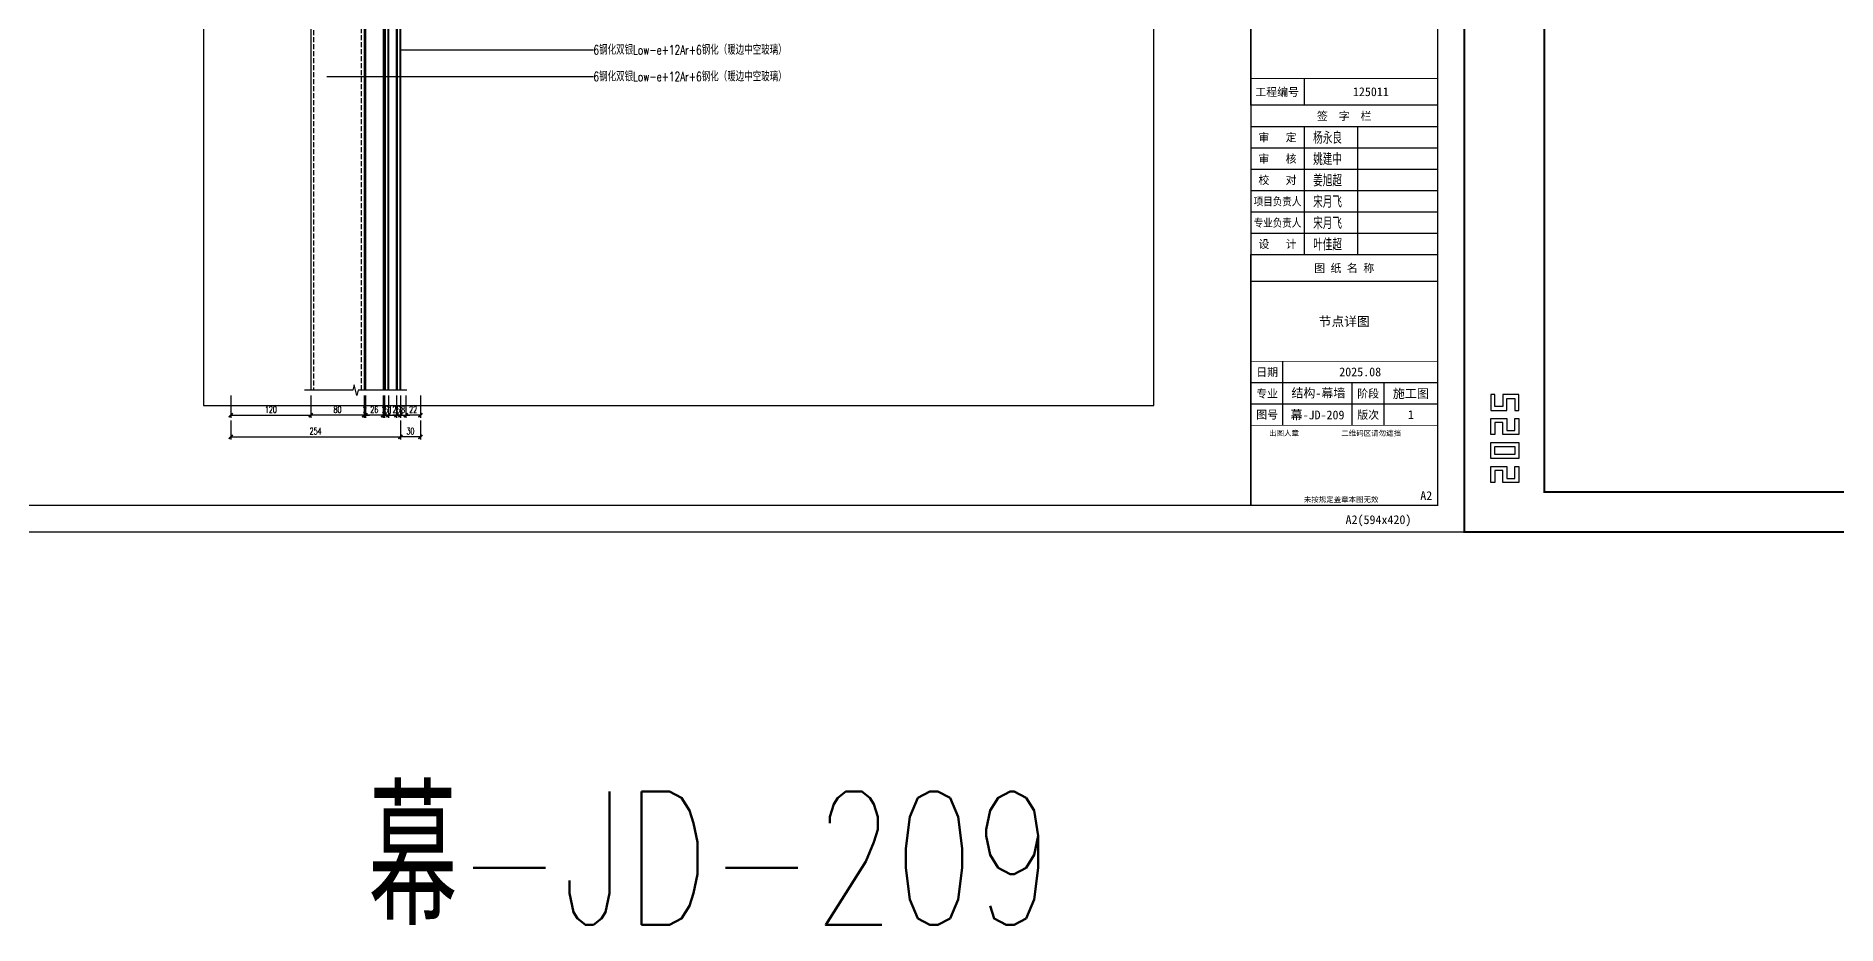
# Model space of a CAD drawing. Extents: x -160106 to 966792, y -663931 to 1550022.
# Drawn here: x -68403 to -65702, y -100191 to -98859 of the extents above; entities that cross this region are included whole.
import ezdxf
from ezdxf.enums import TextEntityAlignment as Align
from ezdxf.xclip import XClip

# ---------------------------------------------------------------- set-up
doc = ezdxf.new("R2010")
doc.units = 0
doc.linetypes.add('ZN-DASH', pattern=[0.35, 0.25, -0.1])
for name, color, linetype in [('!ZN1-填充-8', 8, 'Continuous'), ('!ZN1-文字-7', 7, 'Continuous'), ('!ZN3-玻璃幕墙-4', 4, 'Continuous'), ('!ZN4-焊缝-8', 8, 'Continuous'), ('!ZN4-辅助材料-1', 1, 'Continuous'), ('!ZN5-钢材投影-40', 40, 'Continuous'), ('!ZN5-铝材投影-112', 112, 'Continuous'), ('!ZN6-虚线-8', 8, 'ZN-DASH'), ('0-cxFrame', 155, 'Continuous'), ('3符号', 173, 'Continuous'), ('DIM', 173, 'Continuous'), ('qianming', 155, 'Continuous'), ('TEXT', 7, 'Continuous'), ('焊缝', 8, 'Continuous')]:
    doc.layers.add(name, color=color, linetype=linetype)
doc.layers.add('0-cxText', color=131, linetype='Continuous', lineweight=25)
doc.styles.add('BZHZ', font='bzxw', dxfattribs={"width": 0.8, "bigfont": 'bzhz'})
doc.styles.add('cx_biaoti', font='')
doc.styles.add('cx_tuming', font='simhei.ttf')
doc.styles.add('cx_tuqian1', font='')
doc.styles.add('DHTEXT-1', font='ROMANS.shx', dxfattribs={"width": 0.7, "bigfont": 'CHINESE.shx'})
doc.styles.add('ZNTextStyle', font='ROMANS.shx', dxfattribs={"width": 0.7, "bigfont": 'CHINESE.shx'})
doc.styles.add('黑体', font='simhei.ttf', dxfattribs={"height": 12})
doc.styles.get('cx_biaoti').set_extended_font_data('SimSun')
doc.styles.get('cx_tuqian1').set_extended_font_data('SimSun')
doc.dimstyles.new('ZN4', dxfattribs={"dimscale": 4, "dimtxt": 2.5, "dimasz": 1.5, "dimexe": 1, "dimexo": 2, "dimgap": 0.9, "dimtad": 1, "dimdec": 0, "dimdsep": 46, "dimtxsty": 'DHTEXT-1', "dimblk": 'ARCHTICK', "dimcen": 2.5, "dimclrd": 173, "dimclre": 173, "dimclrt": 7, "dimazin": 2, "dimtfac": 1, "dimtix": 1, "dimtmove": 2, "dimatfit": 3, "dimfxl": 0, "dimarcsym": 0})

# ---------------------------------------------------------------- blocks, each defined once
blk = doc.blocks.new('*U1095')
at = {"layer": '!ZN1-填充-8'}
h = blk.add_hatch(dxfattribs=at)
h.set_pattern_fill('ANSI37', color=256, scale=0.5, style=0)
h.set_pattern_definition([(45, (6, 0), (-1.12253, 1.12253), []), (135, (6, 0), (-1.12253, -1.12253), [])])
h.paths.add_polyline_path([(0, 5), (0, 19), (1, 18), (14, 18), (14, 17.7), (12, 15.7), (12, 8.3), (14, 6.2), (14, 6), (1, 6)])
h = blk.add_hatch(dxfattribs=at)
h.set_pattern_fill('DOTS', color=8, style=0)
h.set_pattern_definition([(0, (6, 0), (0.79375, 1.5875), [0, -1.5875])])
h.paths.add_polyline_path([(13, 15.3), (13, 8.7), (14.4, 7.2), (17.8, 7.2), (17.8, 16.7), (14.4, 16.7)])
for points in [[(18.8, 18), (14, 18), (14, 17.7), (18.8, 17.7)], [(18.8, 6.2), (14, 6.2), (14, 6), (18.8, 6)]]:
    blk.add_hatch(color=256, dxfattribs=at).paths.add_polyline_path(points)
for p, q in [((0, 23), (629.2, 23)), ((0, 19), (629.2, 19)), ((0, 5), (629.2, 5)), ((0, 1), (629.2, 1))]:
    blk.add_line(p, q, dxfattribs=at)
at = {"layer": '!ZN3-玻璃幕墙-4'}
for points in [[(629.2, 24), (1, 24), (0, 23), (0, 19), (1, 18), (629.2, 18)], [(629.2, 6), (1, 6), (0, 5), (0, 1), (1, 0), (629.2, 0)]]:
    blk.add_lwpolyline(points, dxfattribs=at)
at = {"layer": '!ZN4-辅助材料-1'}
for points in [[(0, 5), (0, 19), (1, 18), (14, 18), (14, 17.7), (12, 15.7), (12, 8.3), (12, 8.3), (14, 6.2), (14, 6), (1, 6), (0, 5)], [(12, 15.7), (12, 8.3), (14, 6.2), (19, 6.2), (19, 17.7), (14, 17.7)], [(13, 15.3), (13, 8.7), (14.4, 7.2), (17.8, 7.2), (17.8, 16.7), (14.4, 16.7)], [(18.8, 18), (14, 18), (14, 17.7), (18.8, 17.7)], [(18.8, 6.2), (14, 6.2), (14, 6), (18.8, 6)]]:
    blk.add_lwpolyline(points, close=True, dxfattribs=at)
blk.add_lwpolyline([(18.4, 17.7), (18.4, 17.7), (14, 17.7), (12.1, 15.7), (12.1, 8.3), (14, 6.3), (18.4, 6.3), (18.4, 6.2), (18.4, 6.3)], dxfattribs=at)
at = {"layer": 'Defpoints', "color": 250}
for p in [(0, 24), (0, 18), (0, 6), (0, 0), (12, 6)]:
    blk.add_point(p, dxfattribs=at)
blk = doc.blocks.new('*U1094')
at = {"layer": '!ZN4-焊缝-8', "ltscale": 20}
h = blk.add_hatch(color=8, dxfattribs=at)
h.dxf.hatch_style = 1
h.paths.add_polyline_path([(4, 80, 0.414214), (0, 84), (0, 80)])
blk.add_lwpolyline([(0, 80), (4, 80, 0.414214), (0, 84)], format="xyb", close=True, dxfattribs=at)
at = {"layer": '!ZN5-钢材投影-40', "ltscale": 0.3}
for p, q in [((0, 80), (602.7, 80)), ((0, 0), (602.7, 0))]:
    blk.add_line(p, q, dxfattribs=at)
at = {"layer": '!ZN5-铝材投影-112'}
for p, q in [((0, -2), (602.7, -2)), ((0.3, -28.4), (602.7, -28.4))]:
    blk.add_line(p, q, dxfattribs=at)
at = {"layer": '!ZN6-虚线-8', "ltscale": 30}
for p, q in [((0, 76), (602.7, 76)), ((602.7, 4), (0, 4))]:
    blk.add_line(p, q, dxfattribs=at)
at = {"layer": '焊缝', "ltscale": 100}
blk.add_lwpolyline([(0, 80, -0.57735), (3.5, 74, 0.267949), (0, 76, -0.57735), (3.5, 70, 0.267949), (0, 72, -0.57735), (3.5, 66, 0.267949), (0, 68, -0.57735), (3.5, 62, 0.267949), (0, 64, -0.57735), (3.5, 58, 0.267949), (0, 60, -0.57735), (3.5, 54, 0.267949), (0, 56, -0.57735), (3.5, 50, 0.267949), (0, 52, -0.57735), (3.5, 46, 0.267949), (0, 48, -0.57735), (3.5, 42, 0.267949), (0, 44, -0.57735), (3.5, 38, 0.267949), (0, 40, -0.57735), (3.5, 34, 0.267949), (0, 36, -0.57735), (3.5, 30, 0.267949), (0, 32, -0.57735), (3.5, 26, 0.267949), (0, 28, -0.57735), (3.5, 22, 0.267949), (0, 24, -0.57735), (3.5, 18, 0.267949), (0, 20, -0.57735), (3.5, 14, 0.267949), (0, 16, -0.57735), (3.5, 10, 0.267949), (0, 12, -0.57735), (3.5, 6, 0.267949), (0, 8, -1), (0, 0, -1)], format="xyb", dxfattribs=at)
blk = doc.blocks.new('20250826163843')
at = {"layer": '!ZN3-玻璃幕墙-4', "xscale": -1, "rotation": 90.00000354950772}
blk.add_blockref('*U1095', (-2700, -303.5), dxfattribs=at)
at = {"layer": '!ZN5-铝材投影-112', "ltscale": 100, "xscale": -1.000000000000001, "rotation": 90}
blk.add_blockref('*U1094', (-2754.4, -330), dxfattribs=at)
blk = doc.blocks.new('zjcx_lan_qianzi(Dragon)')
for p, q in [((-7000, 4800), (0, 4800)), ((-5000, 4800), (-5000, 0)), ((-3000, 4800), (-3000, 0)), ((-7000, 4000), (0, 4000)), ((-7000, 3200), (0, 3200)), ((-7000, 2400), (0, 2400)), ((-7000, 1600), (0, 1600)), ((-7000, 800), (0, 800))]:
    blk.add_line(p, q)
at = {"const_width": 30}
blk.add_lwpolyline([(-7000, 5600), (0, 5600)], dxfattribs=at)
blk.add_lwpolyline([(-7000, 5600), (0, 5600), (0, 0), (-7000, 0)], close=True, dxfattribs=at)
at = {"style": 'cx_biaoti'}
for s, p in [('签  字  栏', (-3500, 5200)), ('审   定', (-6000, 4400)), ('审   核', (-6000, 3600)), ('校   对', (-6000, 2800)), ('设   计', (-6000, 400))]:
    blk.add_text(s, height=300, dxfattribs=at).set_placement(p, align=Align.MIDDLE)
at = {"style": 'cx_biaoti', "width": 0.85}
for s, p in [('项目负责人', (-6000, 2000)), ('专业负责人', (-6000, 1200))]:
    blk.add_text(s, height=300, dxfattribs=at).set_placement(p, align=Align.MIDDLE)
blk = doc.blocks.new('T-签字(Dragon)')
at = {"layer": '0-cxFrame'}
blk.add_blockref('zjcx_lan_qianzi(Dragon)', (0, 0), dxfattribs=at)
at = {"layer": 'qianming', "style": 'BZHZ', "width": 0.8}
for s, p in [('杨永良', (-4124, 4400)), ('姚建中', (-4124, 3600)), ('姜旭超', (-4124, 2800)), ('宋月飞', (-4124, 2000)), ('宋月飞', (-4124, 1200)), ('叶佳超', (-4124, 400))]:
    blk.add_text(s, height=450, dxfattribs=at).set_placement(p, align=Align.MIDDLE)
blk = doc.blocks.new('zjcx_lan_tuming(Dragon)')
for p, q in [((-7000, 8400), (0, 8400)), ((-5800, 3000), (-5800, 5400)), ((-7000, 4600), (0, 4600)), ((-3200, 3000), (-3200, 4600)), ((-2000, 3000), (-2000, 4600)), ((-7000, 3800), (0, 3800))]:
    blk.add_line(p, q)
at = {"const_width": 30}
for points in [[(-7000, 9400), (0, 9400)], [(-7000, 5400), (0, 5400)], [(-7000, 3000), (0, 3000)], [(-7000, 0), (0, 0)]]:
    blk.add_lwpolyline(points, dxfattribs=at)
blk.add_lwpolyline([(-7000, 9400), (0, 9400), (0, 0), (-7000, 0)], close=True)
at = {"style": 'cx_biaoti'}
for s, p in [('图 纸 名 称', (-3500, 8900)), ('日期', (-6388, 5000)), ('专业', (-6388, 4200)), ('阶段', (-2600, 4200)), ('图号', (-6388, 3400)), ('版次', (-2600, 3400))]:
    blk.add_text(s, height=300, dxfattribs=at).set_placement(p, align=Align.MIDDLE)
for s, p in [('出图人章', (-6316, 2607)), ('二维码区请勿遮挡', (-3609, 2607)), ('未按规定盖章本图无效', (-5013, 120))]:
    blk.add_text(s, height=200, dxfattribs=at).set_placement(p)
blk = doc.blocks.new('T-图签(Dragon)')
blk.add_blockref('zjcx_lan_tuming(Dragon)', (0, 0))
at = {"color": 3, "style": 'cx_biaoti'}
for s, p in [('2025.08', (-2900, 5000)), ('结构-幕墙 ', (-4356, 4219)), ('施工图', (-1000, 4200))]:
    blk.add_text(s, height=330, dxfattribs=at).set_placement(p, align=Align.MIDDLE)
blk = doc.blocks.new('zjcx_lan_xiangmu(Dragon)')
for p, q in [((-7000, 9000), (0, 9000)), ((-7000, 6000), (0, 6000)), ((-7000, 3000), (0, 3000)), ((-5000, 1000), (-5000, 0))]:
    blk.add_line(p, q)
at = {"const_width": 30}
for points in [[(-7000, 10000), (0, 10000)], [(-7000, 7000), (0, 7000)], [(-7000, 7000), (0, 7000)], [(-7000, 4000), (0, 4000)], [(-7000, 4000), (0, 4000)], [(-7000, 1000), (0, 1000)], [(-7000, 0), (0, 0)]]:
    blk.add_lwpolyline(points, dxfattribs=at)
blk.add_lwpolyline([(-7000, 10000), (0, 10000), (0, 0), (-7000, 0)], close=True)
at = {"style": 'cx_biaoti'}
for s, p in [('建 设 单 位', (-3500, 9500)), ('项 目 名 称', (-3500, 6500)), ('子 项 名 称', (-3500, 3500)), ('工程编号', (-6013, 500))]:
    blk.add_text(s, height=300, dxfattribs=at).set_placement(p, align=Align.MIDDLE)
blk = doc.blocks.new('T-项目(Dragon)')
blk.add_blockref('zjcx_lan_xiangmu(Dragon)', (0, 0))
at = {"color": 3, "style": 'cx_tuming'}
for s, height, p in [('嘉兴世赫建达智能装备有限公司', 330, (-6816, 7901)), ('年产500套智能装备建设项目 ', 350, (-6638, 4859))]:
    blk.add_text(s, height=height, dxfattribs=at).set_placement(p)
blk = doc.blocks.new('zjcx_T2(Dragon)')
at = {"layer": '0-cxFrame', "const_width": 50}
blk.add_lwpolyline([(-7000, 40000), (0, 40000), (0, 0), (-7000, 0)], close=True, dxfattribs=at)
at = {"layer": '0-cxFrame'}
for name, p in [('T-项目(Dragon)', (0, 15000)), ('T-签字(Dragon)', (0, 9400)), ('T-图签(Dragon)', (0, 0))]:
    blk.add_blockref(name, p, dxfattribs=at)
blk = doc.blocks.new('TK22.A2 L(Dragon)')
at = {"layer": '0-cxFrame', "color": 7, "const_width": 0.5}
blk.add_lwpolyline([(0, 0), (-594, 0), (-594, 420), (0, 420)], close=True, dxfattribs=at)
at = {"layer": '0-cxFrame', "const_width": 0.5}
for points in [[(-80, 10), (-574, 10), (-574, 410), (-80, 410)], [(-10, 10), (-80, 10), (-80, 410), (-10, 410)]]:
    blk.add_lwpolyline(points, close=True, dxfattribs=at)
at = {"layer": 'Defpoints', "color": 2}
for points in [[(-586.37, 34.37), (-587.37, 34.37), (-587.37, 30.37), (-583.37, 30.37), (-583.37, 33.37), (-581.37, 33.37), (-581.37, 30.37), (-580.37, 30.37), (-580.37, 34.37), (-584.37, 34.37), (-584.37, 31.37), (-586.37, 31.37), (-586.37, 34.37)], [(-586.37, 24.37), (-587.37, 24.37), (-587.37, 28.37), (-583.37, 28.37), (-583.37, 25.37), (-581.37, 25.37), (-581.37, 28.37), (-580.37, 28.37), (-580.37, 24.37), (-584.37, 24.37), (-584.37, 27.37), (-586.37, 27.37), (-586.37, 24.37)], [(-586.37, 12.37), (-587.37, 12.37), (-587.37, 16.37), (-583.37, 16.37), (-583.37, 13.37), (-581.37, 13.37), (-581.37, 16.37), (-580.37, 16.37), (-580.37, 12.37), (-584.37, 12.37), (-584.37, 15.37), (-586.37, 15.37), (-586.37, 12.37)]]:
    blk.add_lwpolyline(points, dxfattribs=at)
for points in [[(-587.37, 18.37), (-587.37, 22.37), (-580.37, 22.37), (-580.37, 18.37)], [(-586.37, 19.37), (-586.37, 21.37), (-581.37, 21.37), (-581.37, 19.37)]]:
    blk.add_lwpolyline(points, close=True, dxfattribs=at)
at = {"layer": '0-cxFrame', "xscale": 0.01, "yscale": 0.01, "zscale": 0.01}
blk.add_blockref('zjcx_T2(Dragon)', (-10, 10), dxfattribs=at)
at = {"style": '黑体', "flags": 4}
blk.add_attdef('图幅', text='', height=3.3, dxfattribs=at).set_placement((-40, 3), align=Align.RIGHT)
at = {"layer": '0-cxFrame', "style": '黑体'}
blk.add_text('(594x420)', height=3.3, dxfattribs=at).set_placement((-40, 3))
at = {"layer": '0-cxText', "flags": 4}
for tag, height, style, p in [('建设单位', 3.5, 'cx_tuming', (-45, 240)), ('项目名称', 3.5, 'cx_tuming', (-45, 210)), ('子项名称', 3.5, 'cx_tuming', (-45, 180)), ('工程编号', 3.3, 'cx_tuqian1', (-35, 165)), ('图名1', 3.5, 'cx_tuming', (-45, 87)), ('图名2', 3.5, 'cx_tuming', (-45, 79)), ('图名3', 3.5, 'cx_tuming', (-45, 71)), ('出图日期', 3.3, 'cx_tuqian1', (-39, 60)), ('专业', 3.3, 'cx_tuqian1', (-55, 52)), ('图号', 3.3, 'cx_tuqian1', (-55, 44)), ('版次', 3.3, 'cx_tuqian1', (-20, 44))]:
    blk.add_attdef(tag, text='', height=height, dxfattribs=dict(at, style=style)).set_placement(p, align=Align.MIDDLE)
at = {"layer": 'Defpoints', "color": 6, "flags": 4}
for tag, height, style, p in [('tufu', 3.3, '黑体', (-12, 12)), ('dwfname', 4, 'cx_tuqian1', (-80, 3))]:
    blk.add_attdef(tag, text='', height=height, dxfattribs=dict(at, style=style)).set_placement(p, align=Align.RIGHT)
blk = doc.blocks.new('_ArchTick')
at = {"color": 0, "linetype": 'ByBlock', "const_width": 0.4}
blk.add_lwpolyline([(-0.5, -0.5), (0.5, 0.5)], dxfattribs=at)
blk = doc.blocks.new('*D1282')
at = {"layer": 'Defpoints', "color": 0, "ltscale": 40, "transparency": 16777216}
for p in [(-67862.7, -99389.7), (-67856.7, -99389.7), (-67862.7, -99427.1)]:
    blk.add_point(p, dxfattribs=at)
at = {"layer": 'DIM', "color": 173, "linetype": 'ByBlock', "lineweight": -2, "ltscale": 40, "transparency": 16777216}
for p, q in [((-67862.7, -99397.7), (-67862.7, -99431.1)), ((-67856.7, -99397.7), (-67856.7, -99431.1)), ((-67862.7, -99427.1), (-67868.7, -99427.1)), ((-67856.7, -99427.1), (-67862.7, -99427.1)), ((-67856.7, -99427.1), (-67850.7, -99427.1))]:
    blk.add_line(p, q, dxfattribs=at)
at = {"layer": 'DIM', "color": 173, "lineweight": -2, "ltscale": 40, "transparency": 16777216, "xscale": 6, "yscale": 6, "zscale": 6}
blk.add_blockref('_ArchTick', (-67862.7, -99427.1), dxfattribs=at)
at = {"layer": 'DIM', "color": 173, "lineweight": -2, "ltscale": 40, "transparency": 16777216, "xscale": 6, "yscale": 6, "zscale": 6, "rotation": 180}
blk.add_blockref('_ArchTick', (-67856.7, -99427.1), dxfattribs=at)
at = {"layer": 'DIM', "color": 7, "ltscale": 40, "transparency": 16777216, "insert": (-67859.7, -99418.5), "char_height": 10, "attachment_point": 5, "style": 'DHTEXT-1'}
blk.add_mtext('6', dxfattribs=at)
blk = doc.blocks.new('*D1283')
at = {"layer": 'Defpoints', "color": 0, "ltscale": 40, "transparency": 16777216}
for p in [(-67874.7, -99389.7), (-67862.7, -99389.7), (-67862.7, -99427.1)]:
    blk.add_point(p, dxfattribs=at)
at = {"layer": 'DIM', "color": 173, "linetype": 'ByBlock', "lineweight": -2, "ltscale": 40, "transparency": 16777216}
for p, q in [((-67874.7, -99397.7), (-67874.7, -99431.1)), ((-67862.7, -99397.7), (-67862.7, -99431.1)), ((-67874.7, -99427.1), (-67880.7, -99427.1)), ((-67874.7, -99427.1), (-67862.7, -99427.1)), ((-67862.7, -99427.1), (-67856.7, -99427.1))]:
    blk.add_line(p, q, dxfattribs=at)
at = {"layer": 'DIM', "color": 173, "lineweight": -2, "ltscale": 40, "transparency": 16777216, "xscale": 6, "yscale": 6, "zscale": 6}
blk.add_blockref('_ArchTick', (-67874.7, -99427.1), dxfattribs=at)
at = {"layer": 'DIM', "color": 173, "lineweight": -2, "ltscale": 40, "transparency": 16777216, "xscale": 6, "yscale": 6, "zscale": 6, "rotation": 180}
blk.add_blockref('_ArchTick', (-67862.7, -99427.1), dxfattribs=at)
at = {"layer": 'DIM', "color": 7, "ltscale": 40, "transparency": 16777216, "insert": (-67868.7, -99418.5), "char_height": 10, "attachment_point": 5, "style": 'DHTEXT-1'}
blk.add_mtext('12', dxfattribs=at)
blk = doc.blocks.new('*D1284')
at = {"layer": 'Defpoints', "color": 0, "ltscale": 40, "transparency": 16777216}
for p in [(-67880.7, -99389.7), (-67874.7, -99389.7), (-67880.7, -99427.1)]:
    blk.add_point(p, dxfattribs=at)
at = {"layer": 'DIM', "color": 173, "linetype": 'ByBlock', "lineweight": -2, "ltscale": 40, "transparency": 16777216}
for p, q in [((-67880.7, -99397.7), (-67880.7, -99431.1)), ((-67874.7, -99397.7), (-67874.7, -99431.1)), ((-67880.7, -99427.1), (-67886.7, -99427.1)), ((-67874.7, -99427.1), (-67880.7, -99427.1)), ((-67874.7, -99427.1), (-67868.7, -99427.1))]:
    blk.add_line(p, q, dxfattribs=at)
at = {"layer": 'DIM', "color": 173, "lineweight": -2, "ltscale": 40, "transparency": 16777216, "xscale": 6, "yscale": 6, "zscale": 6}
blk.add_blockref('_ArchTick', (-67880.7, -99427.1), dxfattribs=at)
at = {"layer": 'DIM', "color": 173, "lineweight": -2, "ltscale": 40, "transparency": 16777216, "xscale": 6, "yscale": 6, "zscale": 6, "rotation": 180}
blk.add_blockref('_ArchTick', (-67874.7, -99427.1), dxfattribs=at)
at = {"layer": 'DIM', "color": 7, "ltscale": 40, "transparency": 16777216, "insert": (-67877.7, -99418.5), "char_height": 10, "attachment_point": 5, "style": 'DHTEXT-1'}
blk.add_mtext('6', dxfattribs=at)
blk = doc.blocks.new('*D1285')
at = {"layer": 'Defpoints', "color": 0, "ltscale": 40, "transparency": 16777216}
for p in [(-67882.7, -99389.7), (-67880.7, -99389.7), (-67880.7, -99427.1)]:
    blk.add_point(p, dxfattribs=at)
at = {"layer": 'DIM', "color": 173, "linetype": 'ByBlock', "lineweight": -2, "ltscale": 40, "transparency": 16777216}
for p, q in [((-67882.7, -99397.7), (-67882.7, -99431.1)), ((-67880.7, -99397.7), (-67880.7, -99431.1)), ((-67882.7, -99427.1), (-67888.7, -99427.1)), ((-67882.7, -99427.1), (-67880.7, -99427.1)), ((-67880.7, -99427.1), (-67874.7, -99427.1))]:
    blk.add_line(p, q, dxfattribs=at)
at = {"layer": 'DIM', "color": 173, "lineweight": -2, "ltscale": 40, "transparency": 16777216, "xscale": 6, "yscale": 6, "zscale": 6}
blk.add_blockref('_ArchTick', (-67882.7, -99427.1), dxfattribs=at)
at = {"layer": 'DIM', "color": 173, "lineweight": -2, "ltscale": 40, "transparency": 16777216, "xscale": 6, "yscale": 6, "zscale": 6, "rotation": 180}
blk.add_blockref('_ArchTick', (-67880.7, -99427.1), dxfattribs=at)
at = {"layer": 'DIM', "color": 7, "ltscale": 40, "transparency": 16777216, "insert": (-67881.7, -99418.5), "char_height": 10, "attachment_point": 5, "style": 'DHTEXT-1'}
blk.add_mtext('2', dxfattribs=at)
blk = doc.blocks.new('*D1286')
at = {"layer": 'Defpoints', "color": 0, "ltscale": 40, "transparency": 16777216}
for p in [(-67909.1, -99389.7), (-67882.7, -99389.7), (-67909.1, -99427.1)]:
    blk.add_point(p, dxfattribs=at)
at = {"layer": 'DIM', "color": 173, "linetype": 'ByBlock', "lineweight": -2, "ltscale": 40, "transparency": 16777216}
for p, q in [((-67909.1, -99397.7), (-67909.1, -99431.1)), ((-67882.7, -99397.7), (-67882.7, -99431.1)), ((-67882.7, -99427.1), (-67909.1, -99427.1))]:
    blk.add_line(p, q, dxfattribs=at)
at = {"layer": 'DIM', "color": 173, "lineweight": -2, "ltscale": 40, "transparency": 16777216, "xscale": 6, "yscale": 6, "zscale": 6, "rotation": 180}
blk.add_blockref('_ArchTick', (-67909.1, -99427.1), dxfattribs=at)
at = {"layer": 'DIM', "color": 173, "lineweight": -2, "ltscale": 40, "transparency": 16777216, "xscale": 6, "yscale": 6, "zscale": 6}
blk.add_blockref('_ArchTick', (-67882.7, -99427.1), dxfattribs=at)
at = {"layer": 'DIM', "color": 7, "ltscale": 40, "transparency": 16777216, "insert": (-67895.9, -99418.5), "char_height": 10, "attachment_point": 5, "style": 'DHTEXT-1'}
blk.add_mtext('26', dxfattribs=at)
blk = doc.blocks.new('*D1287')
at = {"layer": 'Defpoints', "color": 0, "ltscale": 40, "transparency": 16777216}
for p in [(-67911.1, -99389.7), (-67909.1, -99389.7), (-67909.1, -99427.1)]:
    blk.add_point(p, dxfattribs=at)
at = {"layer": 'DIM', "color": 173, "linetype": 'ByBlock', "lineweight": -2, "ltscale": 40, "transparency": 16777216}
for p, q in [((-67911.1, -99397.7), (-67911.1, -99431.1)), ((-67909.1, -99397.7), (-67909.1, -99431.1)), ((-67911.1, -99427.1), (-67917.1, -99427.1)), ((-67911.1, -99427.1), (-67909.1, -99427.1)), ((-67909.1, -99427.1), (-67903.1, -99427.1))]:
    blk.add_line(p, q, dxfattribs=at)
at = {"layer": 'DIM', "color": 173, "lineweight": -2, "ltscale": 40, "transparency": 16777216, "xscale": 6, "yscale": 6, "zscale": 6}
blk.add_blockref('_ArchTick', (-67911.1, -99427.1), dxfattribs=at)
at = {"layer": 'DIM', "color": 173, "lineweight": -2, "ltscale": 40, "transparency": 16777216, "xscale": 6, "yscale": 6, "zscale": 6, "rotation": 180}
blk.add_blockref('_ArchTick', (-67909.1, -99427.1), dxfattribs=at)
at = {"layer": 'DIM', "color": 7, "ltscale": 40, "transparency": 16777216, "insert": (-67910.1, -99418.5), "char_height": 10, "attachment_point": 5, "style": 'DHTEXT-1'}
blk.add_mtext('2', dxfattribs=at)
blk = doc.blocks.new('*D1288')
at = {"layer": 'Defpoints', "color": 0, "ltscale": 40, "transparency": 16777216}
for p in [(-67991.1, -99389.7), (-67911.1, -99389.7), (-67991.1, -99427.1)]:
    blk.add_point(p, dxfattribs=at)
at = {"layer": 'DIM', "color": 173, "linetype": 'ByBlock', "lineweight": -2, "ltscale": 40, "transparency": 16777216}
for p, q in [((-67991.1, -99397.7), (-67991.1, -99431.1)), ((-67911.1, -99397.7), (-67911.1, -99431.1)), ((-67911.1, -99427.1), (-67991.1, -99427.1))]:
    blk.add_line(p, q, dxfattribs=at)
at = {"layer": 'DIM', "color": 173, "lineweight": -2, "ltscale": 40, "transparency": 16777216, "xscale": 6, "yscale": 6, "zscale": 6, "rotation": 180}
blk.add_blockref('_ArchTick', (-67991.1, -99427.1), dxfattribs=at)
at = {"layer": 'DIM', "color": 173, "lineweight": -2, "ltscale": 40, "transparency": 16777216, "xscale": 6, "yscale": 6, "zscale": 6}
blk.add_blockref('_ArchTick', (-67911.1, -99427.1), dxfattribs=at)
at = {"layer": 'DIM', "color": 7, "ltscale": 40, "transparency": 16777216, "insert": (-67951.1, -99418.5), "char_height": 10, "attachment_point": 5, "style": 'DHTEXT-1'}
blk.add_mtext('80', dxfattribs=at)
blk = doc.blocks.new('*D1289')
at = {"layer": 'Defpoints', "color": 0, "ltscale": 40, "transparency": 16777216}
for p in [(-68111.1, -99389.7), (-67991.1, -99389.7), (-67991.1, -99427.1)]:
    blk.add_point(p, dxfattribs=at)
at = {"layer": 'DIM', "color": 173, "linetype": 'ByBlock', "lineweight": -2, "ltscale": 40, "transparency": 16777216}
for p, q in [((-68111.1, -99397.7), (-68111.1, -99431.1)), ((-67991.1, -99397.7), (-67991.1, -99431.1)), ((-68111.1, -99427.1), (-67991.1, -99427.1))]:
    blk.add_line(p, q, dxfattribs=at)
at = {"layer": 'DIM', "color": 173, "lineweight": -2, "ltscale": 40, "transparency": 16777216, "xscale": 6, "yscale": 6, "zscale": 6, "rotation": 180}
blk.add_blockref('_ArchTick', (-68111.1, -99427.1), dxfattribs=at)
at = {"layer": 'DIM', "color": 173, "lineweight": -2, "ltscale": 40, "transparency": 16777216, "xscale": 6, "yscale": 6, "zscale": 6}
blk.add_blockref('_ArchTick', (-67991.1, -99427.1), dxfattribs=at)
at = {"layer": 'DIM', "color": 7, "ltscale": 40, "transparency": 16777216, "insert": (-68051.1, -99418.5), "char_height": 10, "attachment_point": 5, "style": 'DHTEXT-1'}
blk.add_mtext('120', dxfattribs=at)
blk = doc.blocks.new('*D1290')
at = {"layer": 'Defpoints', "color": 0, "ltscale": 40, "transparency": 16777216}
for p in [(-67856.7, -99389.7), (-67848.7, -99389.7), (-67848.7, -99427.1)]:
    blk.add_point(p, dxfattribs=at)
at = {"layer": 'DIM', "color": 173, "linetype": 'ByBlock', "lineweight": -2, "ltscale": 40, "transparency": 16777216}
for p, q in [((-67856.7, -99397.7), (-67856.7, -99431.1)), ((-67848.7, -99397.7), (-67848.7, -99431.1)), ((-67856.7, -99427.1), (-67862.7, -99427.1)), ((-67856.7, -99427.1), (-67848.7, -99427.1)), ((-67848.7, -99427.1), (-67842.7, -99427.1))]:
    blk.add_line(p, q, dxfattribs=at)
at = {"layer": 'DIM', "color": 173, "lineweight": -2, "ltscale": 40, "transparency": 16777216, "xscale": 6, "yscale": 6, "zscale": 6}
blk.add_blockref('_ArchTick', (-67856.7, -99427.1), dxfattribs=at)
at = {"layer": 'DIM', "color": 173, "lineweight": -2, "ltscale": 40, "transparency": 16777216, "xscale": 6, "yscale": 6, "zscale": 6, "rotation": 180}
blk.add_blockref('_ArchTick', (-67848.7, -99427.1), dxfattribs=at)
at = {"layer": 'DIM', "color": 7, "ltscale": 40, "transparency": 16777216, "insert": (-67852.7, -99418.5), "char_height": 10, "attachment_point": 5, "style": 'DHTEXT-1'}
blk.add_mtext('8', dxfattribs=at)
blk = doc.blocks.new('*D1291')
at = {"layer": 'Defpoints', "color": 0, "ltscale": 40, "transparency": 16777216}
for p in [(-67848.7, -99389.7), (-67826.7, -99389.7), (-67848.7, -99427.1)]:
    blk.add_point(p, dxfattribs=at)
at = {"layer": 'DIM', "color": 173, "linetype": 'ByBlock', "lineweight": -2, "ltscale": 40, "transparency": 16777216}
for p, q in [((-67848.7, -99397.7), (-67848.7, -99431.1)), ((-67826.7, -99397.7), (-67826.7, -99431.1)), ((-67826.7, -99427.1), (-67848.7, -99427.1))]:
    blk.add_line(p, q, dxfattribs=at)
at = {"layer": 'DIM', "color": 173, "lineweight": -2, "ltscale": 40, "transparency": 16777216, "xscale": 6, "yscale": 6, "zscale": 6, "rotation": 180}
blk.add_blockref('_ArchTick', (-67848.7, -99427.1), dxfattribs=at)
at = {"layer": 'DIM', "color": 173, "lineweight": -2, "ltscale": 40, "transparency": 16777216, "xscale": 6, "yscale": 6, "zscale": 6}
blk.add_blockref('_ArchTick', (-67826.7, -99427.1), dxfattribs=at)
at = {"layer": 'DIM', "color": 7, "ltscale": 40, "transparency": 16777216, "insert": (-67837.7, -99418.5), "char_height": 10, "attachment_point": 5, "style": 'DHTEXT-1'}
blk.add_mtext('22', dxfattribs=at)
blk = doc.blocks.new('*D1292')
at = {"layer": 'Defpoints', "color": 0, "ltscale": 40, "transparency": 16777216}
for p in [(-68111.1, -99427.1), (-67856.7, -99427.1), (-67856.7, -99459.4)]:
    blk.add_point(p, dxfattribs=at)
at = {"layer": 'DIM', "color": 173, "linetype": 'ByBlock', "lineweight": -2, "ltscale": 40, "transparency": 16777216}
for p, q in [((-68111.1, -99435.1), (-68111.1, -99463.4)), ((-67856.7, -99435.1), (-67856.7, -99463.4)), ((-68111.1, -99459.4), (-67856.7, -99459.4))]:
    blk.add_line(p, q, dxfattribs=at)
at = {"layer": 'DIM', "color": 173, "lineweight": -2, "ltscale": 40, "transparency": 16777216, "xscale": 6, "yscale": 6, "zscale": 6, "rotation": 180}
blk.add_blockref('_ArchTick', (-68111.1, -99459.4), dxfattribs=at)
at = {"layer": 'DIM', "color": 173, "lineweight": -2, "ltscale": 40, "transparency": 16777216, "xscale": 6, "yscale": 6, "zscale": 6}
blk.add_blockref('_ArchTick', (-67856.7, -99459.4), dxfattribs=at)
at = {"layer": 'DIM', "color": 7, "ltscale": 40, "transparency": 16777216, "insert": (-67983.9, -99450.8), "char_height": 10, "attachment_point": 5, "style": 'DHTEXT-1'}
blk.add_mtext('254', dxfattribs=at)
blk = doc.blocks.new('*D1293')
at = {"layer": 'Defpoints', "color": 0, "ltscale": 40, "transparency": 16777216}
for p in [(-67856.7, -99427.1), (-67826.7, -99427.1), (-67856.7, -99459.4)]:
    blk.add_point(p, dxfattribs=at)
at = {"layer": 'DIM', "color": 173, "linetype": 'ByBlock', "lineweight": -2, "ltscale": 40, "transparency": 16777216}
for p, q in [((-67856.7, -99435.1), (-67856.7, -99463.4)), ((-67826.7, -99435.1), (-67826.7, -99463.4)), ((-67826.7, -99459.4), (-67856.7, -99459.4))]:
    blk.add_line(p, q, dxfattribs=at)
at = {"layer": 'DIM', "color": 173, "lineweight": -2, "ltscale": 40, "transparency": 16777216, "xscale": 6, "yscale": 6, "zscale": 6, "rotation": 180}
blk.add_blockref('_ArchTick', (-67856.7, -99459.4), dxfattribs=at)
at = {"layer": 'DIM', "color": 173, "lineweight": -2, "ltscale": 40, "transparency": 16777216, "xscale": 6, "yscale": 6, "zscale": 6}
blk.add_blockref('_ArchTick', (-67826.7, -99459.4), dxfattribs=at)
at = {"layer": 'DIM', "color": 7, "ltscale": 40, "transparency": 16777216, "insert": (-67841.7, -99450.8), "char_height": 10, "attachment_point": 5, "style": 'DHTEXT-1'}
blk.add_mtext('30', dxfattribs=at)

msp = doc.modelspace()

# ---------------------------------------------------------------- block references
at = {"ltscale": 30}
ref = msp.add_blockref('20250826163843', (-65156.73, -98456.92), dxfattribs=at)
XClip(ref).set_block_clipping_path([(-2995.5729743011, -955.5801168493), (-1570.322854818, 271.5138241302)])
at = {"layer": '0-cxFrame', "xscale": 6, "yscale": 6, "zscale": 6}
msp.add_blockref('TK22.A2 L(Dragon)', (-62697.4, -99602.2), dxfattribs=at)

# ---------------------------------------------------------------- texts
at = {"layer": '!ZN1-文字-7', "ltscale": 20, "style": 'ZNTextStyle', "width": 0.7}
msp.add_text('幕-JD-209', height=200.258, dxfattribs=at).set_placement((-67904.68, -100091.02, 0), align=Align.MIDDLE_LEFT)

# ---------------------------------------------------------------- dimensions: what is measured, and where the dimension line sits
at = {"layer": 'DIM', "ltscale": 40}
for p1, picture, middle in [((-68111.14, -99427.12), '*D1292', (-67983.93, -99450.75)), ((-67826.73, -99427.12), '*D1293', (-67841.73, -99450.75))]:
    dim = msp.add_linear_dim(base=(-67856.73, -99459.35), p1=p1, p2=(-67856.73, -99427.12), dimstyle='ZN4', dxfattribs=at)
    dim.commit()
    dim.dimension.update_dxf_attribs({"geometry": picture, "text_midpoint": middle})

# ---------------------------------------------------------------- next in the draw order: linework, layer by layer
at = {"layer": '3符号'}
msp.add_lwpolyline([(-67847.13, -99389.66), (-67919.93, -99389.66), (-67921.93, -99397.66), (-67925.93, -99381.66), (-67927.93, -99389.66), (-68000.74, -99389.66)], dxfattribs=at)

# ---------------------------------------------------------------- next in the draw order: block references
at = {"layer": '0-cxFrame'}
ref = msp.add_blockref('TK22.A2 L(Dragon)', (-66261.4, -99602.2), dxfattribs=dict(at, xscale=4, yscale=4, zscale=4))
ref.add_attrib('图名2', '节点详图', dxfattribs={"layer": '0-cxText', "height": 14, "style": 'cx_tuming'}).set_placement((-66441.4, -99286.2), align=Align.MIDDLE)
ref.add_attrib('工程编号', '125011', dxfattribs={"layer": '0-cxText', "height": 13.2, "style": 'cx_tuqian1'}).set_placement((-66401.4, -98942.2), align=Align.MIDDLE)
ref.add_attrib('图号', '幕-JD-209', dxfattribs={"layer": '0-cxText', "height": 13.2, "style": 'cx_tuqian1'}).set_placement((-66481.4, -99426.2), align=Align.MIDDLE)
ref.add_attrib('版次', '1', dxfattribs={"layer": '0-cxText', "height": 13.2, "style": 'cx_tuqian1'}).set_placement((-66341.4, -99426.2), align=Align.MIDDLE)
ref.add_attrib('图幅', 'A2', dxfattribs={"layer": '0', "height": 13.2, "style": '黑体'}).set_placement((-66421.4, -99590.2), align=Align.RIGHT)
ref.add_attrib('tufu', 'A2', dxfattribs={"layer": 'Defpoints', "color": 6, "height": 13.2, "style": '黑体'}).set_placement((-66309.4, -99554.2), align=Align.RIGHT)

# ---------------------------------------------------------------- next in the draw order: texts
at = {"layer": 'TEXT', "ltscale": 40, "style": 'DHTEXT-1', "width": 0.7}
for p in [(-67567.16, -98879.46), (-67567.16, -98919.46)]:
    msp.add_text('6钢化双银Low-e+12Ar+6钢化（暖边中空玻璃）', height=14, dxfattribs=at).set_placement(p, align=Align.MIDDLE_LEFT)

# ---------------------------------------------------------------- next in the draw order: dimensions: what is measured, and where the dimension line sits
at = {"layer": 'DIM', "ltscale": 40}
for base, p1, p2, picture, middle in [((-67991.14, -99427.12), (-68111.14, -99389.66), (-67991.14, -99389.66), '*D1289', (-68051.14, -99418.52)), ((-67991.14, -99427.12), (-67911.14, -99389.66), (-67991.14, -99389.66), '*D1288', (-67951.14, -99418.52)), ((-67909.14, -99427.12), (-67911.14, -99389.66), (-67909.14, -99389.66), '*D1287', (-67910.14, -99418.52)), ((-67909.14, -99427.12), (-67882.73, -99389.66), (-67909.14, -99389.66), '*D1286', (-67895.93, -99418.52)), ((-67880.73, -99427.12), (-67882.73, -99389.66), (-67880.73, -99389.66), '*D1285', (-67881.73, -99418.52)), ((-67880.73, -99427.12), (-67874.73, -99389.66), (-67880.73, -99389.66), '*D1284', (-67877.73, -99418.52)), ((-67862.73, -99427.12), (-67874.73, -99389.66), (-67862.73, -99389.66), '*D1283', (-67868.73, -99418.52)), ((-67862.73, -99427.12), (-67856.73, -99389.66), (-67862.73, -99389.66), '*D1282', (-67859.73, -99418.52)), ((-67848.73, -99427.12), (-67856.73, -99389.66), (-67848.73, -99389.66), '*D1290', (-67852.73, -99418.52)), ((-67848.73, -99427.12), (-67826.73, -99389.66), (-67848.73, -99389.66), '*D1291', (-67837.73, -99418.52))]:
    dim = msp.add_linear_dim(base=base, p1=p1, p2=p2, dimstyle='ZN4', dxfattribs=at)
    dim.commit()
    dim.dimension.update_dxf_attribs({"geometry": picture, "text_midpoint": middle})

# ---------------------------------------------------------------- next in the draw order: leaders
at = {"layer": 'DIM'}
for points in [[(-67856.73, -98879.46), (-67646.2, -98879.46), (-67567.16, -98879.46)], [(-67967.13, -98919.46), (-67646.2, -98919.46), (-67567.16, -98919.46)]]:
    msp.add_leader(points, dimstyle='ZN4', dxfattribs=at)

doc.saveas('drawing.dxf')
